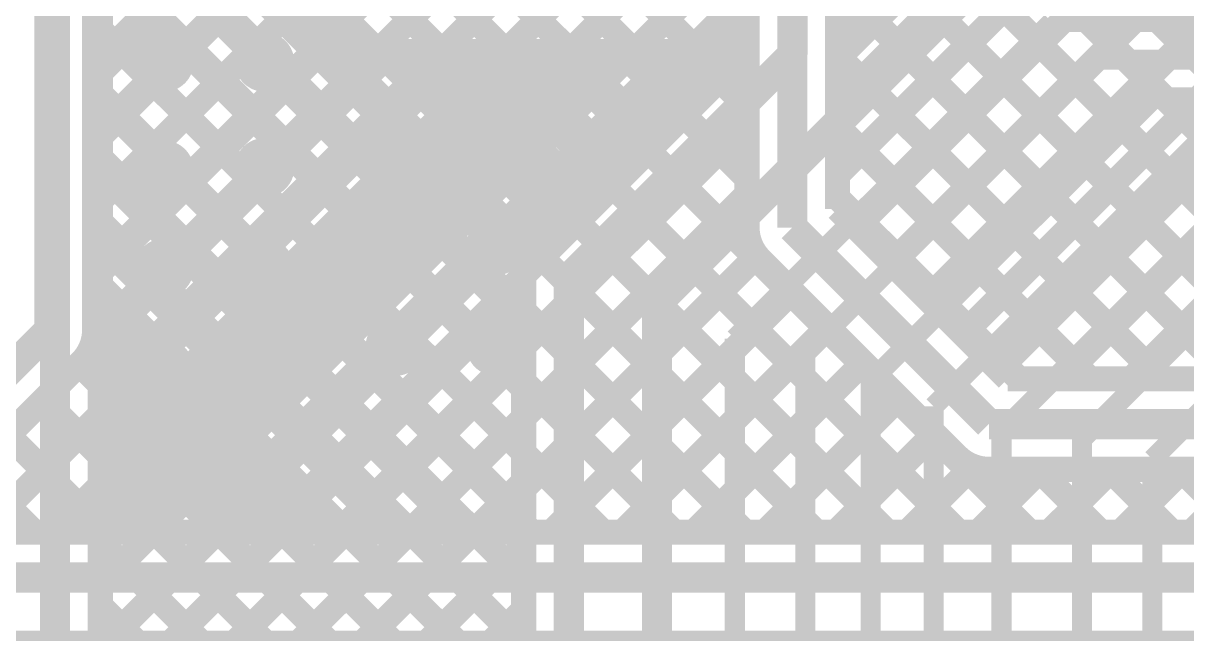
# Model space of a CAD drawing. Header units: millimetres. Extents: x 0.79 to 4.38, y 0.99 to 3.94.
# Drawn here: x 2.099 to 2.5617, y 2.4666 to 2.7094 of the extents above; entities that cross this region are included whole.
import ezdxf

# ---------------------------------------------------------------- set-up
doc = ezdxf.new("R2010")
doc.units = ezdxf.units.MM
doc.header["$MEASUREMENT"] = 0
for name, color, linetype in [('BottomLayer', 5, 'Continuous'), ('MultiLayer', 9, 'Continuous'), ('TopLayer', 1, 'Continuous'), ('ViaHoleLayer', 16, 'Continuous')]:
    doc.layers.add(name, color=color, linetype=linetype)

msp = doc.modelspace()

# ---------------------------------------------------------------- linework, layer by layer
at = {"layer": 'BottomLayer'}
for points, const_width in [([(2.42283, 2.70568), (2.55362, 2.83646)], 0.01), ([(2.42683, 2.83404), (2.69288, 2.568)], 0.01), ([(2.42283, 2.67739), (2.55362, 2.80818)], 0.01), ([(2.42683, 2.80576), (2.66459, 2.568)], 0.01), ([(2.13141, 2.79006), (2.41447, 2.507)], 0.01), ([(2.42283, 2.64911), (2.55549, 2.78177)], 0.01), ([(2.43258, 2.77173), (2.63631, 2.568)], 0.01), ([(2.12741, 2.69309), (2.2026, 2.76828)], 0.01), ([(2.43023, 2.62822), (2.5602, 2.75819)], 0.01), ([(2.10941, 2.58741), (2.10941, 2.75368)], 0.012), ([(2.13716, 2.75603), (2.38618, 2.507)], 0.01), ([(2.40483, 2.62817), (2.40483, 2.75236)], 0.012), ([(2.44437, 2.61408), (2.58063, 2.75033)], 0.01), ([(2.43258, 2.74344), (2.60802, 2.568)], 0.01), ([(2.12741, 2.66481), (2.2026, 2.74)], 0.01), ([(2.12741, 2.58741), (2.12741, 2.72593)], 0.01), ([(2.13716, 2.72774), (2.3579, 2.507)], 0.01), ([(2.38683, 2.62817), (2.38683, 2.72461)], 0.01), ([(2.42283, 2.63562), (2.42283, 2.72461)], 0.01), ([(2.42313, 2.72461), (2.57974, 2.568)], 0.01), ([(2.45852, 2.59994), (2.586, 2.72742)], 0.01), ([(2.20789, 2.72165), (2.22607, 2.70348)], 0.01), ([(2.12741, 2.63653), (2.21021, 2.71933)], 0.01), ([(2.36909, 2.70348), (2.38014, 2.71452)], 0.01), ([(2.37839, 2.71278), (2.38683, 2.70434)], 0.01), ([(2.12741, 2.70921), (2.32961, 2.507)], 0.01), ([(2.12741, 2.60824), (2.22436, 2.70519)], 0.01), ([(2.47266, 2.5858), (2.59205, 2.70518)], 0.01), ([(2.08274, 2.507), (2.27392, 2.69818)], 0.01), ([(2.11102, 2.507), (2.3022, 2.69818)], 0.01), ([(2.12238, 2.57493), (2.24563, 2.69818)], 0.01), ([(2.1393, 2.507), (2.33049, 2.69818)], 0.01), ([(2.16759, 2.507), (2.35896, 2.69837)], 0.01), ([(2.19587, 2.507), (2.38683, 2.69796)], 0.01), ([(2.23882, 2.69818), (2.35634, 2.69818)], 0.01), ([(2.25157, 2.69818), (2.44275, 2.507)], 0.01), ([(2.27985, 2.69818), (2.47103, 2.507)], 0.01), ([(2.30814, 2.69818), (2.49932, 2.507)], 0.01), ([(2.33642, 2.69818), (2.38683, 2.64777)], 0.01), ([(2.3633, 2.69958), (2.38683, 2.67605)], 0.01), ([(2.42283, 2.69662), (2.55146, 2.568)], 0.01), ([(2.4868, 2.57165), (2.60797, 2.69282)], 0.01), ([(2.51143, 2.568), (2.63569, 2.69226)], 0.01), ([(2.53972, 2.568), (2.66443, 2.69271)], 0.01), ([(2.12741, 2.68092), (2.30133, 2.507)], 0.01), ([(2.22416, 2.507), (2.38683, 2.66968)], 0.01), ([(2.42283, 2.66834), (2.52317, 2.568)], 0.01), ([(2.12741, 2.65264), (2.27304, 2.507)], 0.01), ([(2.25244, 2.507), (2.38683, 2.64139)], 0.01), ([(2.42283, 2.64005), (2.49489, 2.568)], 0.01), ([(2.42283, 2.63562), (2.49046, 2.568)], 0.01), ([(2.40483, 2.62817), (2.483, 2.55)], 0.012), ([(2.12741, 2.62435), (2.24476, 2.507)], 0.01), ([(2.28073, 2.507), (2.39072, 2.61699)], 0.01), ([(2.39213, 2.61541), (2.47025, 2.5373)], 0.01), ([(2.30901, 2.507), (2.40478, 2.60277)], 0.01), ([(2.12741, 2.59607), (2.21648, 2.507)], 0.01), ([(2.056, 2.534), (2.10941, 2.58741)], 0.012), ([(2.33729, 2.507), (2.41892, 2.58862)], 0.01), ([(2.07975, 2.53229), (2.12211, 2.57466)], 0.01), ([(2.12132, 2.57387), (2.18819, 2.507)], 0.01), ([(2.36558, 2.507), (2.43306, 2.57448)], 0.01), ([(2.49046, 2.568), (2.70241, 2.568)], 0.01), ([(2.10718, 2.55973), (2.15991, 2.507)], 0.01), ([(2.39386, 2.507), (2.4472, 2.56034)], 0.01), ([(2.483, 2.55), (2.718, 2.55)], 0.012), ([(2.09304, 2.54558), (2.13162, 2.507)], 0.01), ([(2.42215, 2.507), (2.46135, 2.5462)], 0.01), ([(2.07959, 2.53075), (2.10334, 2.507)], 0.01), ([(2.45043, 2.507), (2.47661, 2.53317)], 0.01), ([(2.47872, 2.507), (2.50372, 2.532)], 0.01), ([(2.483, 2.532), (2.70241, 2.532)], 0.01), ([(2.5026, 2.532), (2.5276, 2.507)], 0.01), ([(2.507, 2.507), (2.532, 2.532)], 0.01), ([(2.507, 2.507), (2.532, 2.532)], 0.01), ([(2.53089, 2.532), (2.55589, 2.507)], 0.01), ([(2.53528, 2.507), (2.56028, 2.532)], 0.01), ([(2.55917, 2.532), (2.58417, 2.507)], 0.01), ([(2.56357, 2.507), (2.58857, 2.532)], 0.01), ([(1.94882, 2.507), (2.58841, 2.507)], 0.01), ([(1.94137, 2.489), (2.604, 2.489)], 0.012), ([(1.9304, 2.46179), (2.65479, 2.46179)], 0.012)]:
    msp.add_lwpolyline(points, dxfattribs=dict(at, const_width=const_width))
at = {"layer": 'BottomLayer', "const_width": 0.01}
for points in [[(2.23882, 2.69818, -0.199396), (2.22607, 2.70348)], [(2.23882, 2.69818, -0.198912), (2.22609, 2.70345)], [(2.36909, 2.70348, -0.199396), (2.35634, 2.69818)], [(2.36907, 2.70345, -0.198912), (2.35634, 2.69818)], [(2.39213, 2.61541, -0.199396), (2.38683, 2.62817)], [(2.39211, 2.61544, -0.198912), (2.38683, 2.62817)], [(2.12741, 2.58741, -0.199396), (2.12211, 2.57466)], [(2.12741, 2.58741, -0.198912), (2.12214, 2.57468)], [(2.483, 2.532, -0.199396), (2.47025, 2.5373)], [(2.483, 2.532, -0.198912), (2.47027, 2.53727)]]:
    msp.add_lwpolyline(points, format="xyb", dxfattribs=at)
at = {"layer": 'BottomLayer'}
for points, const_width in [([(2.22357, 2.70348, 1), (2.22857, 2.70348, 1)], 0.005), ([(2.22359, 2.70345, 1), (2.22859, 2.70345, 1)], 0.005), ([(2.36657, 2.70345, 1), (2.37157, 2.70345, 1)], 0.005), ([(2.36659, 2.70348, 1), (2.37159, 2.70348, 1)], 0.005), ([(2.14909, 2.694, 1), (2.16091, 2.694, 1)], 0.01181), ([(2.18909, 2.694, 1), (2.20091, 2.694, 1)], 0.01181), ([(2.23632, 2.69818, 1), (2.24132, 2.69818, 1)], 0.005), ([(2.23632, 2.69818, 1), (2.24132, 2.69818, 1)], 0.005), ([(2.35384, 2.69818, 1), (2.35884, 2.69818, 1)], 0.005), ([(2.35384, 2.69818, 1), (2.35884, 2.69818, 1)], 0.005), ([(2.24109, 2.66, 1), (2.25291, 2.66, 1)], 0.01181), ([(2.28109, 2.661, 1), (2.29291, 2.661, 1)], 0.01181), ([(2.14909, 2.651, 1), (2.16091, 2.651, 1)], 0.01181), ([(2.18909, 2.652, 1), (2.20091, 2.652, 1)], 0.01181), ([(2.24109, 2.621, 1), (2.25291, 2.621, 1)], 0.01181), ([(2.28109, 2.621, 1), (2.29291, 2.621, 1)], 0.01181), ([(2.38433, 2.62817, 1), (2.38933, 2.62817, 1)], 0.005), ([(2.38433, 2.62817, 1), (2.38933, 2.62817, 1)], 0.005), ([(2.14909, 2.612, 1), (2.16091, 2.612, 1)], 0.01181), ([(2.18909, 2.612, 1), (2.20091, 2.612, 1)], 0.01181), ([(2.38961, 2.61544, 1), (2.39461, 2.61544, 1)], 0.005), ([(2.38963, 2.61541, 1), (2.39463, 2.61541, 1)], 0.005), ([(2.12491, 2.58741, 1), (2.12991, 2.58741, 1)], 0.005), ([(2.12491, 2.58741, 1), (2.12991, 2.58741, 1)], 0.005), ([(2.24109, 2.581, 1), (2.25291, 2.581, 1)], 0.01181), ([(2.28109, 2.581, 1), (2.29291, 2.581, 1)], 0.01181), ([(2.14909, 2.572, 1), (2.16091, 2.572, 1)], 0.01181), ([(2.18909, 2.572, 1), (2.20091, 2.572, 1)], 0.01181), ([(2.11961, 2.57466, 1), (2.12461, 2.57466, 1)], 0.005), ([(2.11964, 2.57468, 1), (2.12464, 2.57468, 1)], 0.005), ([(2.46775, 2.5373, 1), (2.47275, 2.5373, 1)], 0.005), ([(2.46777, 2.53727, 1), (2.47277, 2.53727, 1)], 0.005), ([(2.4805, 2.532, 1), (2.4855, 2.532, 1)], 0.005), ([(2.4805, 2.532, 1), (2.4855, 2.532, 1)], 0.005)]:
    msp.add_lwpolyline(points, format="xyb", close=True, dxfattribs=dict(at, const_width=const_width))
at = {"layer": 'MultiLayer', "const_width": 0.01181}
for points in [[(2.14909, 2.694, 1), (2.16091, 2.694, 1)], [(2.18909, 2.694, 1), (2.20091, 2.694, 1)], [(2.24109, 2.66, 1), (2.25291, 2.66, 1)], [(2.28109, 2.661, 1), (2.29291, 2.661, 1)], [(2.14909, 2.651, 1), (2.16091, 2.651, 1)], [(2.18909, 2.652, 1), (2.20091, 2.652, 1)], [(2.24109, 2.621, 1), (2.25291, 2.621, 1)], [(2.28109, 2.621, 1), (2.29291, 2.621, 1)], [(2.14909, 2.612, 1), (2.16091, 2.612, 1)], [(2.18909, 2.612, 1), (2.20091, 2.612, 1)], [(2.24109, 2.581, 1), (2.25291, 2.581, 1)], [(2.28109, 2.581, 1), (2.29291, 2.581, 1)], [(2.14909, 2.572, 1), (2.16091, 2.572, 1)], [(2.18909, 2.572, 1), (2.20091, 2.572, 1)]]:
    msp.add_lwpolyline(points, format="xyb", close=True, dxfattribs=at)
at = {"layer": 'TopLayer'}
for points, const_width in [([(2.11167, 2.34033), (2.11167, 3.1305)], 0.012), ([(2.40491, 2.69691), (2.40491, 3.12718)], 0.012), ([(2.12967, 2.34779), (2.12967, 3.11491)], 0.01), ([(2.38691, 2.70436), (2.38691, 3.11159)], 0.01), ([(2.42291, 2.69691), (2.42291, 3.11159)], 0.01), ([(2.12967, 2.88513), (2.34867, 2.66613)], 0.01), ([(2.12967, 2.85967), (2.33594, 2.6534)], 0.01), ([(2.12967, 2.58787), (2.38691, 2.84511)], 0.01), ([(2.12967, 2.83422), (2.32321, 2.64067)], 0.01), ([(2.261, 2.83016), (2.38685, 2.70431)], 0.01), ([(2.12967, 2.56242), (2.38691, 2.81965)], 0.01), ([(2.12967, 2.80876), (2.31049, 2.62794)], 0.01), ([(2.12967, 2.6897), (2.23597, 2.79599)], 0.01), ([(2.12967, 2.53696), (2.38691, 2.7942)], 0.01), ([(2.12967, 2.78331), (2.29901, 2.61396)], 0.01), ([(2.12967, 2.66424), (2.24738, 2.78196)], 0.01), ([(2.29198, 2.77373), (2.37413, 2.69158)], 0.01), ([(2.42291, 2.70292), (2.491, 2.77101)], 0.01), ([(2.12967, 2.5115), (2.38691, 2.76874)], 0.01), ([(2.12967, 2.63878), (2.25678, 2.7659)], 0.01), ([(2.12967, 2.61333), (2.27887, 2.76253)], 0.01), ([(2.27801, 2.76224), (2.3614, 2.67885)], 0.01), ([(2.42283, 2.69529), (2.491, 2.76346)], 0.01), ([(2.12967, 2.75785), (2.298, 2.58952)], 0.01), ([(2.351, 2.598), (2.509, 2.756)], 0.012), ([(2.12967, 2.48605), (2.38691, 2.74329)], 0.01), ([(2.12967, 2.73239), (2.298, 2.56406)], 0.01), ([(2.12967, 2.46059), (2.38691, 2.71783)], 0.01), ([(2.42291, 2.71917), (2.43481, 2.70727)], 0.01), ([(2.12967, 2.70694), (2.298, 2.53861)], 0.01), ([(2.382, 2.584), (2.508, 2.71)], 0.008), ([(2.508, 2.71), (3.007, 2.71)], 0.008), ([(2.3033, 2.62075), (2.38691, 2.70436)], 0.01), ([(2.316, 2.608), (2.40491, 2.69691)], 0.012), ([(2.41, 2.578), (2.527, 2.695)], 0.008), ([(2.527, 2.695), (3.00079, 2.695)], 0.008), ([(2.12967, 2.68148), (2.298, 2.51315)], 0.01), ([(2.436, 2.567), (2.549, 2.68)], 0.008), ([(2.549, 2.68), (2.99457, 2.68)], 0.008), ([(2.461, 2.557), (2.569, 2.665)], 0.008), ([(2.12967, 2.65603), (2.298, 2.48769)], 0.01), ([(2.488, 2.547), (2.591, 2.65)], 0.008), ([(2.52, 2.544), (2.61, 2.634)], 0.008), ([(2.12967, 2.63057), (2.298, 2.46224)], 0.01), ([(2.548, 2.536), (2.631, 2.619)], 0.008), ([(2.316, 2.301), (2.316, 2.608)], 0.012), ([(2.12967, 2.60511), (2.298, 2.43678)], 0.01), ([(2.298, 2.31659), (2.298, 2.608)], 0.01), ([(2.12967, 2.43514), (2.298, 2.60347)], 0.01), ([(2.351, 2.136), (2.351, 2.598)], 0.012), ([(2.382, 2.153), (2.382, 2.584)], 0.008), ([(2.12967, 2.57966), (2.298, 2.41133)], 0.01), ([(2.12967, 2.40968), (2.298, 2.57801)], 0.01), ([(2.41, 2.183), (2.41, 2.578)], 0.008), ([(2.436, 2.239), (2.436, 2.567)], 0.008), ([(2.12967, 2.5542), (2.298, 2.38587)], 0.01), ([(2.461, 2.381), (2.461, 2.557)], 0.008), ([(2.12967, 2.38423), (2.298, 2.55256)], 0.01), ([(2.488, 2.434), (2.488, 2.547)], 0.008), ([(2.52, 2.211), (2.52, 2.544)], 0.008), ([(2.548, 2.266), (2.548, 2.536)], 0.008), ([(2.12967, 2.52875), (2.298, 2.36042)], 0.01), ([(2.12967, 2.35877), (2.298, 2.5271)], 0.01), ([(2.12967, 2.50329), (2.298, 2.33496)], 0.01), ([(2.1369, 2.34055), (2.298, 2.50165)], 0.01), ([(2.12967, 2.47784), (2.2951, 2.31241)], 0.01), ([(2.14963, 2.32782), (2.298, 2.47619)], 0.01)]:
    msp.add_lwpolyline(points, dxfattribs=dict(at, const_width=const_width))
for points, const_width in [([(2.14909, 2.694, 1), (2.16091, 2.694, 1)], 0.01181), ([(2.18909, 2.694, 1), (2.20091, 2.694, 1)], 0.01181), ([(2.24109, 2.66, 1), (2.25291, 2.66, 1)], 0.01181), ([(2.28109, 2.661, 1), (2.29291, 2.661, 1)], 0.01181), ([(2.14909, 2.651, 1), (2.16091, 2.651, 1)], 0.01181), ([(2.18909, 2.652, 1), (2.20091, 2.652, 1)], 0.01181), ([(2.24109, 2.621, 1), (2.25291, 2.621, 1)], 0.01181), ([(2.28109, 2.621, 1), (2.29291, 2.621, 1)], 0.01181), ([(2.14909, 2.612, 1), (2.16091, 2.612, 1)], 0.01181), ([(2.18909, 2.612, 1), (2.20091, 2.612, 1)], 0.01181), ([(2.30077, 2.62073, 1), (2.30577, 2.62073, 1)], 0.005), ([(2.3008, 2.62075, 1), (2.3058, 2.62075, 1)], 0.005), ([(2.2955, 2.608, 1), (2.3005, 2.608, 1)], 0.005), ([(2.2955, 2.608, 1), (2.3005, 2.608, 1)], 0.005), ([(2.24109, 2.581, 1), (2.25291, 2.581, 1)], 0.01181), ([(2.28109, 2.581, 1), (2.29291, 2.581, 1)], 0.01181), ([(2.14909, 2.572, 1), (2.16091, 2.572, 1)], 0.01181), ([(2.18909, 2.572, 1), (2.20091, 2.572, 1)], 0.01181)]:
    msp.add_lwpolyline(points, format="xyb", close=True, dxfattribs=dict(at, const_width=const_width))
at = {"layer": 'TopLayer', "const_width": 0.01}
for points in [[(2.298, 2.608, -0.199396), (2.3033, 2.62075)], [(2.298, 2.608, -0.198912), (2.30327, 2.62073)]]:
    msp.add_lwpolyline(points, format="xyb", dxfattribs=at)
at = {"layer": 'ViaHoleLayer', "const_width": 0.00787}
for points in [[(2.15106, 2.694, 1), (2.15894, 2.694, 1)], [(2.19106, 2.694, 1), (2.19894, 2.694, 1)], [(2.24306, 2.66, 1), (2.25094, 2.66, 1)], [(2.28306, 2.661, 1), (2.29094, 2.661, 1)], [(2.15106, 2.651, 1), (2.15894, 2.651, 1)], [(2.19106, 2.652, 1), (2.19894, 2.652, 1)], [(2.24306, 2.621, 1), (2.25094, 2.621, 1)], [(2.28306, 2.621, 1), (2.29094, 2.621, 1)], [(2.15106, 2.612, 1), (2.15894, 2.612, 1)], [(2.19106, 2.612, 1), (2.19894, 2.612, 1)], [(2.24306, 2.581, 1), (2.25094, 2.581, 1)], [(2.28306, 2.581, 1), (2.29094, 2.581, 1)], [(2.15106, 2.572, 1), (2.15894, 2.572, 1)], [(2.19106, 2.572, 1), (2.19894, 2.572, 1)]]:
    msp.add_lwpolyline(points, format="xyb", close=True, dxfattribs=at)

doc.saveas('drawing.dxf')
